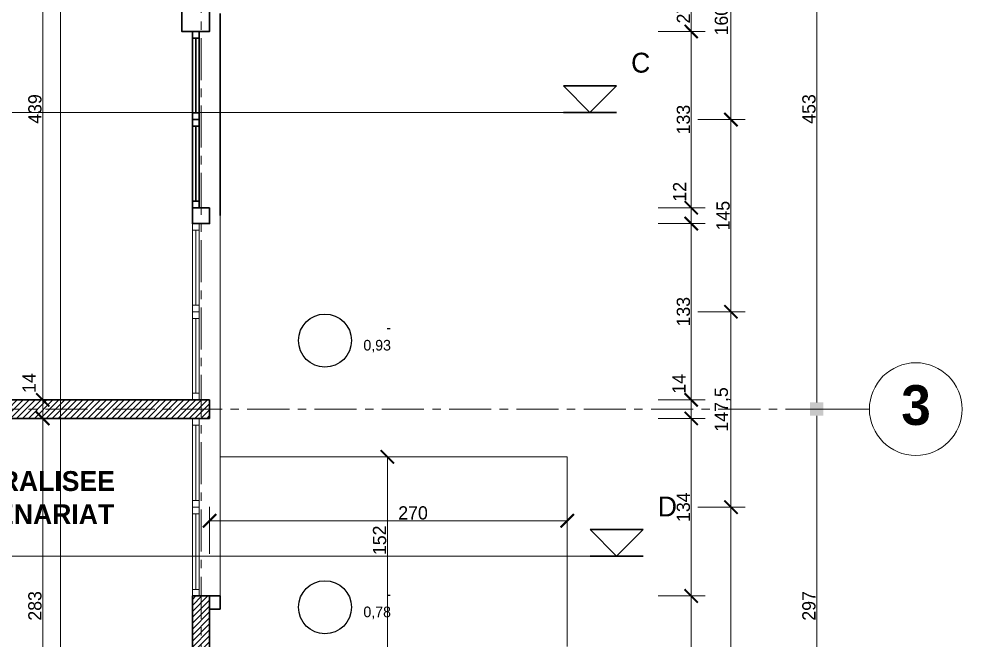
# Model space of a CAD drawing. Header units: centimetres. Extents: x -15293 to 11572, y -4790 to 2619.
# Drawn here: x -1136 to -424, y 11 to 480 of the extents above; entities that cross this region are included whole.
import ezdxf

# ---------------------------------------------------------------- set-up
doc = ezdxf.new("R2010")
doc.units = ezdxf.units.CM
doc.linetypes.add('CENTER', pattern=[50.8, 31.75, -6.35, 6.35, -6.35])
doc.layers.get('0').update_dxf_attribs({"lineweight": 0})
for name, color, linetype in [('Hachure mur', 7, 'Continuous'), ('Ligne de Coupe', 4, 'Continuous'), ('TSJ_COTATION', 144, 'Continuous'), ('TSJ_TEXTE', 6, 'Continuous')]:
    doc.layers.add(name, color=color, linetype=linetype)
for name, color, linetype, lineweight in [('Partie coupée', 7, 'Continuous', 30), ('Poteaux', 7, 'Continuous', 30), ('TSJ_MENUISERIE', 150, 'Continuous', 15), ('TSJ_MUR', 1, 'Continuous', 30), ('TSJ_VUE', 5, 'Continuous', 13)]:
    doc.layers.add(name, color=color, linetype=linetype, lineweight=lineweight)
doc.layers.add('TSJ_AXE', color=7, linetype='CENTER', lineweight=0, true_color=0xb80000)
doc.layers.add('TSJ_DEPOSE', color=7, linetype='Continuous', lineweight=30, true_color=0xff8a8a)
doc.styles.get("Standard").update_dxf_attribs({"font": 'GOTHIC.TTF'})
doc.dimstyles.new('Axe cotation', dxfattribs={"dimtxt": 10, "dimasz": 10, "dimexe": 10.625, "dimexo": 5, "dimtad": 1, "dimtxsty": 'Standard', "dimblk": 'BOXFILLED', "dimcen": 8, "dimadec": 0, "dimazin": 0, "dimtfac": 1, "dimtmove": 0, "dimatfit": 3, "dimldrblk": 'BOXFILLED', "dimfxl": 1, "dimlwd": 9, "dimlwe": 9, "dimarcsym": 0})
doc.dimstyles.new('ISO-25', dxfattribs={"dimtxt": 10, "dimasz": 10, "dimexe": 10.625, "dimexo": 5, "dimtad": 1, "dimtxsty": 'Standard', "dimblk": 'ARCHTICK', "dimcen": 8, "dimadec": 0, "dimazin": 0, "dimtfac": 1, "dimtmove": 0, "dimatfit": 3, "dimldrblk": 'ARCHTICK', "dimfxl": 25, "dimfxlon": 1, "dimlwd": 9, "dimlwe": 9, "dimarcsym": 0})

# ---------------------------------------------------------------- blocks, each defined once
blk = doc.blocks.new('_ArchTick')
at = {"color": 0, "linetype": 'ByBlock', "const_width": 0.15}
blk.add_lwpolyline([(-0.5, -0.5), (0.5, 0.5)], dxfattribs=at)
blk = doc.blocks.new('*D97')
at = {"layer": 'Defpoints', "color": 0, "transparency": 16777216}
for p in [(-1305.34, 630.99), (-1305.34, 191.99), (-1117.85, 191.99)]:
    blk.add_point(p, dxfattribs=at)
at = {"layer": 'TSJ_COTATION', "color": 0, "lineweight": 9, "transparency": 16777216}
for p, q in [((-1142.85, 630.99), (-1107.22, 630.99)), ((-1117.85, 630.99), (-1117.85, 191.99)), ((-1142.85, 191.99), (-1107.22, 191.99))]:
    blk.add_line(p, q, dxfattribs=at)
at = {"layer": 'TSJ_COTATION', "color": 0, "lineweight": 9, "transparency": 16777216, "xscale": 10, "yscale": 10, "zscale": 10}
for p, rotation in [((-1117.85, 630.99), 90), ((-1117.85, 191.99), 270)]:
    blk.add_blockref('_ArchTick', p, dxfattribs=dict(at, rotation=rotation))
at = {"layer": 'TSJ_COTATION', "color": 0, "transparency": 16777216, "insert": (-1123.72, 411.49), "char_height": 10, "attachment_point": 5, "rotation": 90}
blk.add_mtext('439', dxfattribs=at)
blk = doc.blocks.new('*D98')
at = {"layer": 'Defpoints', "color": 0, "transparency": 16777216}
for p in [(-1305.34, 191.99), (-1117.85, 177.99), (-1090.13, 177.99)]:
    blk.add_point(p, dxfattribs=at)
at = {"layer": 'TSJ_COTATION', "color": 0, "lineweight": 9, "transparency": 16777216}
for p, q in [((-1142.85, 191.99), (-1107.22, 191.99)), ((-1117.85, 191.99), (-1117.85, 177.99)), ((-1095.13, 177.99), (-1128.47, 177.99))]:
    blk.add_line(p, q, dxfattribs=at)
at = {"layer": 'TSJ_COTATION', "color": 0, "lineweight": 9, "transparency": 16777216, "xscale": 10, "yscale": 10, "zscale": 10}
for p, rotation in [((-1117.85, 191.99), 90), ((-1117.85, 177.99), 270)]:
    blk.add_blockref('_ArchTick', p, dxfattribs=dict(at, rotation=rotation))
at = {"layer": 'TSJ_COTATION', "color": 0, "transparency": 16777216, "insert": (-1128.14, 204.69), "char_height": 10, "attachment_point": 5, "rotation": 90}
blk.add_mtext('14', dxfattribs=at)
blk = doc.blocks.new('*D135')
at = {"layer": 'Defpoints', "color": 0, "transparency": 16777216}
for p in [(-999.84, 563.99), (-999.84, 403.49), (-598.24, 403.49)]:
    blk.add_point(p, dxfattribs=at)
at = {"layer": 'TSJ_COTATION', "color": 0, "lineweight": 9, "transparency": 16777216}
for p, q in [((-623.24, 563.99), (-587.62, 563.99)), ((-598.24, 563.99), (-598.24, 403.49)), ((-623.24, 403.49), (-587.62, 403.49))]:
    blk.add_line(p, q, dxfattribs=at)
at = {"layer": 'TSJ_COTATION', "color": 0, "lineweight": 9, "transparency": 16777216, "xscale": 10, "yscale": 10, "zscale": 10}
for p, rotation in [((-598.24, 563.99), 90), ((-598.24, 403.49), 270)]:
    blk.add_blockref('_ArchTick', p, dxfattribs=dict(at, rotation=rotation))
at = {"layer": 'TSJ_COTATION', "color": 0, "transparency": 16777216, "insert": (-604.58, 483.74), "char_height": 10, "attachment_point": 5, "rotation": 90}
blk.add_mtext('160,5', dxfattribs=at)
blk = doc.blocks.new('*D136')
at = {"layer": 'Defpoints', "color": 0, "transparency": 16777216}
for p in [(-999.84, 403.49), (-999.84, 258.49), (-598.24, 258.49)]:
    blk.add_point(p, dxfattribs=at)
at = {"layer": 'TSJ_COTATION', "color": 0, "lineweight": 9, "transparency": 16777216}
for p, q in [((-623.24, 403.49), (-587.62, 403.49)), ((-598.24, 403.49), (-598.24, 258.49)), ((-623.24, 258.49), (-587.62, 258.49))]:
    blk.add_line(p, q, dxfattribs=at)
at = {"layer": 'TSJ_COTATION', "color": 0, "lineweight": 9, "transparency": 16777216, "xscale": 10, "yscale": 10, "zscale": 10}
for p, rotation in [((-598.24, 403.49), 90), ((-598.24, 258.49), 270)]:
    blk.add_blockref('_ArchTick', p, dxfattribs=dict(at, rotation=rotation))
at = {"layer": 'TSJ_COTATION', "color": 0, "transparency": 16777216, "insert": (-604.12, 330.99), "char_height": 10, "attachment_point": 5, "rotation": 90}
blk.add_mtext('145', dxfattribs=at)
blk = doc.blocks.new('*D137')
at = {"layer": 'Defpoints', "color": 0, "transparency": 16777216}
for p in [(-999.84, 258.49), (-999.84, 110.99), (-598.24, 110.99)]:
    blk.add_point(p, dxfattribs=at)
at = {"layer": 'TSJ_COTATION', "color": 0, "lineweight": 9, "transparency": 16777216}
for p, q in [((-623.24, 258.49), (-587.62, 258.49)), ((-598.24, 258.49), (-598.24, 110.99)), ((-623.24, 110.99), (-587.62, 110.99))]:
    blk.add_line(p, q, dxfattribs=at)
at = {"layer": 'TSJ_COTATION', "color": 0, "lineweight": 9, "transparency": 16777216, "xscale": 10, "yscale": 10, "zscale": 10}
for p, rotation in [((-598.24, 258.49), 90), ((-598.24, 110.99), 270)]:
    blk.add_blockref('_ArchTick', p, dxfattribs=dict(at, rotation=rotation))
at = {"layer": 'TSJ_COTATION', "color": 0, "transparency": 16777216, "insert": (-604.58, 184.74), "char_height": 10, "attachment_point": 5, "rotation": 90}
blk.add_mtext('147,5', dxfattribs=at)
blk = doc.blocks.new('*D138')
at = {"layer": 'Defpoints', "color": 0, "transparency": 16777216}
for p in [(-999.84, 110.99), (-598.24, -274.77), (-596.59, -274.77)]:
    blk.add_point(p, dxfattribs=at)
at = {"layer": 'TSJ_COTATION', "color": 0, "lineweight": 9, "transparency": 16777216}
for p, q in [((-623.24, 110.99), (-587.62, 110.99)), ((-598.24, 110.99), (-598.24, -274.77)), ((-598.24, -274.77), (-608.87, -274.77))]:
    blk.add_line(p, q, dxfattribs=at)
at = {"layer": 'TSJ_COTATION', "color": 0, "lineweight": 9, "transparency": 16777216, "xscale": 10, "yscale": 10, "zscale": 10}
for p, rotation in [((-598.24, 110.99), 90), ((-598.24, -274.77), 270)]:
    blk.add_blockref('_ArchTick', p, dxfattribs=dict(at, rotation=rotation))
at = {"layer": 'TSJ_COTATION', "color": 0, "transparency": 16777216, "insert": (-604.58, -81.89), "char_height": 10, "attachment_point": 5, "rotation": 90}
blk.add_mtext('385,76', dxfattribs=at)
blk = doc.blocks.new('*D141')
at = {"layer": 'Defpoints', "color": 0, "transparency": 16777216}
for p in [(-991.84, 496.99), (-991.84, 469.99), (-628.24, 469.99)]:
    blk.add_point(p, dxfattribs=at)
at = {"layer": 'TSJ_COTATION', "color": 0, "lineweight": 9, "transparency": 16777216}
for p, q in [((-653.24, 496.99), (-617.62, 496.99)), ((-628.24, 496.99), (-628.24, 469.99)), ((-653.24, 469.99), (-617.62, 469.99))]:
    blk.add_line(p, q, dxfattribs=at)
at = {"layer": 'TSJ_COTATION', "color": 0, "lineweight": 9, "transparency": 16777216, "xscale": 10, "yscale": 10, "zscale": 10}
for p, rotation in [((-628.24, 496.99), 90), ((-628.24, 469.99), 270)]:
    blk.add_blockref('_ArchTick', p, dxfattribs=dict(at, rotation=rotation))
at = {"layer": 'TSJ_COTATION', "color": 0, "transparency": 16777216, "insert": (-634.12, 483.49), "char_height": 10, "attachment_point": 5, "rotation": 90}
blk.add_mtext('27', dxfattribs=at)
blk = doc.blocks.new('*D142')
at = {"layer": 'Defpoints', "color": 0, "transparency": 16777216}
for p in [(-991.84, 469.99), (-991.84, 336.99), (-628.24, 336.99)]:
    blk.add_point(p, dxfattribs=at)
at = {"layer": 'TSJ_COTATION', "color": 0, "lineweight": 9, "transparency": 16777216}
for p, q in [((-653.24, 469.99), (-617.62, 469.99)), ((-628.24, 469.99), (-628.24, 336.99)), ((-653.24, 336.99), (-617.62, 336.99))]:
    blk.add_line(p, q, dxfattribs=at)
at = {"layer": 'TSJ_COTATION', "color": 0, "lineweight": 9, "transparency": 16777216, "xscale": 10, "yscale": 10, "zscale": 10}
for p, rotation in [((-628.24, 469.99), 90), ((-628.24, 336.99), 270)]:
    blk.add_blockref('_ArchTick', p, dxfattribs=dict(at, rotation=rotation))
at = {"layer": 'TSJ_COTATION', "color": 0, "transparency": 16777216, "insert": (-634.12, 403.49), "char_height": 10, "attachment_point": 5, "rotation": 90}
blk.add_mtext('133', dxfattribs=at)
blk = doc.blocks.new('*D143')
at = {"layer": 'Defpoints', "color": 0, "transparency": 16777216}
for p in [(-991.84, 336.99), (-991.84, 324.99), (-628.24, 324.99)]:
    blk.add_point(p, dxfattribs=at)
at = {"layer": 'TSJ_COTATION', "color": 0, "lineweight": 9, "transparency": 16777216}
for p, q in [((-653.24, 336.99), (-617.62, 336.99)), ((-628.24, 336.99), (-628.24, 324.99)), ((-653.24, 324.99), (-617.62, 324.99))]:
    blk.add_line(p, q, dxfattribs=at)
at = {"layer": 'TSJ_COTATION', "color": 0, "lineweight": 9, "transparency": 16777216, "xscale": 10, "yscale": 10, "zscale": 10}
for p, rotation in [((-628.24, 336.99), 90), ((-628.24, 324.99), 270)]:
    blk.add_blockref('_ArchTick', p, dxfattribs=dict(at, rotation=rotation))
at = {"layer": 'TSJ_COTATION', "color": 0, "transparency": 16777216, "insert": (-637, 349.02), "char_height": 10, "attachment_point": 5, "rotation": 90}
blk.add_mtext('12', dxfattribs=at)
blk = doc.blocks.new('*D144')
at = {"layer": 'Defpoints', "color": 0, "transparency": 16777216}
for p in [(-991.84, 324.99), (-991.84, 191.99), (-628.24, 191.99)]:
    blk.add_point(p, dxfattribs=at)
at = {"layer": 'TSJ_COTATION', "color": 0, "lineweight": 9, "transparency": 16777216}
for p, q in [((-653.24, 324.99), (-617.62, 324.99)), ((-628.24, 324.99), (-628.24, 191.99)), ((-653.24, 191.99), (-617.62, 191.99))]:
    blk.add_line(p, q, dxfattribs=at)
at = {"layer": 'TSJ_COTATION', "color": 0, "lineweight": 9, "transparency": 16777216, "xscale": 10, "yscale": 10, "zscale": 10}
for p, rotation in [((-628.24, 324.99), 90), ((-628.24, 191.99), 270)]:
    blk.add_blockref('_ArchTick', p, dxfattribs=dict(at, rotation=rotation))
at = {"layer": 'TSJ_COTATION', "color": 0, "transparency": 16777216, "insert": (-634.12, 258.49), "char_height": 10, "attachment_point": 5, "rotation": 90}
blk.add_mtext('133', dxfattribs=at)
blk = doc.blocks.new('*D145')
at = {"layer": 'Defpoints', "color": 0, "transparency": 16777216}
for p in [(-991.84, 191.99), (-991.84, 177.99), (-628.24, 177.99)]:
    blk.add_point(p, dxfattribs=at)
at = {"layer": 'TSJ_COTATION', "color": 0, "lineweight": 9, "transparency": 16777216}
for p, q in [((-653.24, 191.99), (-617.62, 191.99)), ((-628.24, 191.99), (-628.24, 177.99)), ((-653.24, 177.99), (-617.62, 177.99))]:
    blk.add_line(p, q, dxfattribs=at)
at = {"layer": 'TSJ_COTATION', "color": 0, "lineweight": 9, "transparency": 16777216, "xscale": 10, "yscale": 10, "zscale": 10}
for p, rotation in [((-628.24, 191.99), 90), ((-628.24, 177.99), 270)]:
    blk.add_blockref('_ArchTick', p, dxfattribs=dict(at, rotation=rotation))
at = {"layer": 'TSJ_COTATION', "color": 0, "transparency": 16777216, "insert": (-637.53, 204.08), "char_height": 10, "attachment_point": 5, "rotation": 90}
blk.add_mtext('14', dxfattribs=at)
blk = doc.blocks.new('*D146')
at = {"layer": 'Defpoints', "color": 0, "transparency": 16777216}
for p in [(-991.84, 177.99), (-983.84, 43.99), (-628.24, 43.99)]:
    blk.add_point(p, dxfattribs=at)
at = {"layer": 'TSJ_COTATION', "color": 0, "lineweight": 9, "transparency": 16777216}
for p, q in [((-653.24, 177.99), (-617.62, 177.99)), ((-628.24, 177.99), (-628.24, 43.99)), ((-653.24, 43.99), (-617.62, 43.99))]:
    blk.add_line(p, q, dxfattribs=at)
at = {"layer": 'TSJ_COTATION', "color": 0, "lineweight": 9, "transparency": 16777216, "xscale": 10, "yscale": 10, "zscale": 10}
for p, rotation in [((-628.24, 177.99), 90), ((-628.24, 43.99), 270)]:
    blk.add_blockref('_ArchTick', p, dxfattribs=dict(at, rotation=rotation))
at = {"layer": 'TSJ_COTATION', "color": 0, "transparency": 16777216, "insert": (-634.12, 110.99), "char_height": 10, "attachment_point": 5, "rotation": 90}
blk.add_mtext('134', dxfattribs=at)
blk = doc.blocks.new('*D147')
at = {"layer": 'Defpoints', "color": 0, "transparency": 16777216}
for p in [(-983.84, 43.99), (-991.84, -203.01), (-628.24, -203.01)]:
    blk.add_point(p, dxfattribs=at)
at = {"layer": 'TSJ_COTATION', "color": 0, "lineweight": 9, "transparency": 16777216}
for p, q in [((-653.24, 43.99), (-617.62, 43.99)), ((-628.24, 43.99), (-628.24, -203.01)), ((-653.24, -203.01), (-617.62, -203.01))]:
    blk.add_line(p, q, dxfattribs=at)
at = {"layer": 'TSJ_COTATION', "color": 0, "lineweight": 9, "transparency": 16777216, "xscale": 10, "yscale": 10, "zscale": 10}
for p, rotation in [((-628.24, 43.99), 90), ((-628.24, -203.01), 270)]:
    blk.add_blockref('_ArchTick', p, dxfattribs=dict(at, rotation=rotation))
at = {"layer": 'TSJ_COTATION', "color": 0, "transparency": 16777216, "insert": (-634.12, -79.51), "char_height": 10, "attachment_point": 5, "rotation": 90}
blk.add_mtext('247', dxfattribs=at)
blk = doc.blocks.new('*D152')
at = {"layer": 'Defpoints', "color": 0, "transparency": 16777216}
for p in [(-1090.13, 177.99), (-1117.85, -105.01), (-1015.63, -105.01)]:
    blk.add_point(p, dxfattribs=at)
at = {"layer": 'TSJ_COTATION', "color": 0, "lineweight": 9, "transparency": 16777216}
for p, q in [((-1095.13, 177.99), (-1128.47, 177.99)), ((-1117.85, 177.99), (-1117.85, -105.01)), ((-1092.85, -105.01), (-1128.47, -105.01))]:
    blk.add_line(p, q, dxfattribs=at)
at = {"layer": 'TSJ_COTATION', "color": 0, "lineweight": 9, "transparency": 16777216, "xscale": 10, "yscale": 10, "zscale": 10}
for p, rotation in [((-1117.85, 177.99), 90), ((-1117.85, -105.01), 270)]:
    blk.add_blockref('_ArchTick', p, dxfattribs=dict(at, rotation=rotation))
at = {"layer": 'TSJ_COTATION', "color": 0, "transparency": 16777216, "insert": (-1123.72, 36.49), "char_height": 10, "attachment_point": 5, "rotation": 90}
blk.add_mtext('283', dxfattribs=at)
blk = doc.blocks.new('_BoxFilled')
at = {"color": 0, "linetype": 'ByBlock', "lineweight": -2}
blk.add_line((-0.5, 0), (-1, 0), dxfattribs=at)
at = {"color": 0, "linetype": 'ByBlock'}
blk.add_solid([(-0.5, 0.5), (0.5, 0.5), (-0.5, -0.5), (0.5, -0.5)], dxfattribs=at)
blk = doc.blocks.new('*D366')
at = {"layer": 'Defpoints', "color": 0, "linetype": 'ByBlock', "transparency": 16777216}
for p in [(-493.69, 637.99), (-533.45, 184.99), (-493.69, 184.99)]:
    blk.add_point(p, dxfattribs=at)
at = {"layer": 'TSJ_AXE', "color": 0, "linetype": 'ByBlock', "lineweight": 9, "transparency": 16777216}
for p, q in [((-498.69, 637.99), (-544.07, 637.99)), ((-533.45, 627.99), (-533.45, 194.99)), ((-498.69, 184.99), (-544.07, 184.99))]:
    blk.add_line(p, q, dxfattribs=at)
at = {"layer": 'TSJ_AXE', "color": 0, "linetype": 'ByBlock', "lineweight": 9, "transparency": 16777216, "xscale": 10, "yscale": 10, "zscale": 10}
for p, rotation in [((-533.45, 637.99), 90), ((-533.45, 184.99), 270)]:
    blk.add_blockref('_BoxFilled', p, dxfattribs=dict(at, rotation=rotation))
at = {"layer": 'TSJ_AXE', "color": 0, "linetype": 'ByBlock', "transparency": 16777216, "insert": (-539.32, 411.49), "char_height": 10, "attachment_point": 5, "rotation": 90}
blk.add_mtext('453', dxfattribs=at)
blk = doc.blocks.new('*D367')
at = {"layer": 'Defpoints', "color": 0, "linetype": 'ByBlock', "transparency": 16777216}
for p in [(-493.69, 184.99), (-533.45, -112.01), (-493.69, -112.01)]:
    blk.add_point(p, dxfattribs=at)
at = {"layer": 'TSJ_AXE', "color": 0, "linetype": 'ByBlock', "lineweight": 9, "transparency": 16777216}
for p, q in [((-498.69, 184.99), (-544.07, 184.99)), ((-533.45, 174.99), (-533.45, -102.01)), ((-498.69, -112.01), (-544.07, -112.01))]:
    blk.add_line(p, q, dxfattribs=at)
at = {"layer": 'TSJ_AXE', "color": 0, "linetype": 'ByBlock', "lineweight": 9, "transparency": 16777216, "xscale": 10, "yscale": 10, "zscale": 10}
for p, rotation in [((-533.45, 184.99), 90), ((-533.45, -112.01), 270)]:
    blk.add_blockref('_BoxFilled', p, dxfattribs=dict(at, rotation=rotation))
at = {"layer": 'TSJ_AXE', "color": 0, "linetype": 'ByBlock', "transparency": 16777216, "insert": (-539.32, 36.49), "char_height": 10, "attachment_point": 5, "rotation": 90}
blk.add_mtext('297', dxfattribs=at)
blk = doc.blocks.new('*D484')
at = {"layer": 'Defpoints', "color": 0, "transparency": 16777216}
for p in [(-857.62, 148.99), (-721.84, 148.99), (-772.1, -3.01)]:
    blk.add_point(p, dxfattribs=at)
at = {"layer": 'TSJ_COTATION', "color": 0, "lineweight": 9, "transparency": 16777216}
for p, q in [((-832.62, 148.99), (-868.24, 148.99)), ((-857.62, -3.01), (-857.62, 148.99)), ((-832.62, -3.01), (-868.24, -3.01))]:
    blk.add_line(p, q, dxfattribs=at)
at = {"layer": 'TSJ_COTATION', "color": 0, "lineweight": 9, "transparency": 16777216, "xscale": 10, "yscale": 10, "zscale": 10}
for p, rotation in [((-857.62, 148.99), 90), ((-857.62, -3.01), 270)]:
    blk.add_blockref('_ArchTick', p, dxfattribs=dict(at, rotation=rotation))
at = {"layer": 'TSJ_COTATION', "color": 0, "transparency": 16777216, "insert": (-863.49, 72.99), "char_height": 10, "attachment_point": 5, "rotation": 90}
blk.add_mtext('       152', dxfattribs=at)
blk = doc.blocks.new('*D485')
at = {"layer": 'Defpoints', "color": 0, "transparency": 16777216}
for p in [(-721.84, 148.99), (-991.84, 100.74), (-991.84, 43.99)]:
    blk.add_point(p, dxfattribs=at)
at = {"layer": 'TSJ_COTATION', "color": 0, "lineweight": 9, "transparency": 16777216}
for p, q in [((-721.84, 125.74), (-721.84, 90.12)), ((-991.84, 75.74), (-991.84, 111.37)), ((-721.84, 100.74), (-991.84, 100.74))]:
    blk.add_line(p, q, dxfattribs=at)
at = {"layer": 'TSJ_COTATION', "color": 0, "lineweight": 9, "transparency": 16777216, "xscale": 10, "yscale": 10, "zscale": 10, "rotation": 180}
blk.add_blockref('_ArchTick', (-991.84, 100.74), dxfattribs=at)
at = {"layer": 'TSJ_COTATION', "color": 0, "lineweight": 9, "transparency": 16777216, "xscale": 10, "yscale": 10, "zscale": 10}
blk.add_blockref('_ArchTick', (-721.84, 100.74), dxfattribs=at)
at = {"layer": 'TSJ_COTATION', "color": 0, "transparency": 16777216, "insert": (-856.84, 106.62), "char_height": 10, "attachment_point": 5}
blk.add_mtext('          270', dxfattribs=at)

msp = doc.modelspace()

# ---------------------------------------------------------------- hatches: boundary and pattern name
at = {"layer": 'Hachure mur', "lineweight": 0, "true_color": 0xc7c8ca}
h = msp.add_hatch(dxfattribs=at)
h.set_pattern_fill('ANSI31', color=9)
h.paths.add_polyline_path([(-1512.837, 644.989), (-1512.837, 496.489), (-1498.837, 496.489), (-1498.837, 630.989), (-991.837, 630.989), (-991.837, 644.989), (-1469.837, 644.989), (-1469.837, 669.989), (-1473.405, 669.989), (-1474.905, 684.131), (-1476.905, 655.847), (-1478.405, 669.989), (-1483.837, 669.989), (-1483.837, 644.989)])
h.paths.add_polyline_path([(-1512.837, 469.989), (-1512.837, 383.989), (-1498.837, 383.989), (-1498.837, 469.989)])
h.paths.add_polyline_path([(-1498.837, 289.989), (-1512.837, 289.989), (-1512.837, 4.989), (-1498.837, 4.989), (-1498.837, 177.989), (-991.837, 177.989), (-991.837, 191.989), (-1498.837, 191.989)])
h.paths.add_polyline_path([(-1004.837, 43.989), (-1004.837, -105.011), (-1498.837, -105.011), (-1498.837, -85.011), (-1512.837, -85.011), (-1512.837, -563.011), (-1498.837, -563.011), (-1498.837, -401.011), (-1004.837, -401.011), (-1004.837, -542.011), (-991.837, -542.011), (-991.837, -303.011), (-1004.837, -303.011), (-1004.837, -387.011), (-1498.837, -387.011), (-1498.837, -119.011), (-1004.837, -119.011), (-1004.837, -203.011), (-991.837, -203.011), (-991.837, 43.989)])
h.paths.add_polyline_path([(-1579.143, -1545.525), (-1584.068, -1532.382), (-1658.627, -1566.495), (-1655.714, -1572.859), (-1583.879, -1539.994), (-1580.291, -1546.05)])
h.paths.add_polyline_path([(-1262.263, -1392.849), (-1264.5, -1386.175), (-1497.947, -1492.981), (-1497.947, -1389.011), (-1512.837, -1389.011), (-1512.837, -1499.793), (-1582.92, -1531.857), (-1579.332, -1537.913)])
h.paths.add_polyline_path([(-1178.837, -1328.007), (-1191.947, -1327.08), (-1191.947, -1352.981), (-1263.352, -1385.65), (-1256.627, -1397.969), (-1255.479, -1397.443), (-1257.716, -1390.769), (-1185.878, -1357.902), (-1185.878, -1330.008), (-1178.837, -1329.262)])
h.paths.add_polyline_path([(-1092.832, -1294.011), (-1091.842, -1280.011), (-1178.837, -1280.011), (-1178.837, -1235.011), (-1192.837, -1235.011), (-1192.837, -1248.011), (-1498.837, -1269.011), (-1498.837, -1254.011), (-1512.837, -1254.011), (-1512.837, -1299.011), (-1497.947, -1299.011), (-1497.947, -1281.981), (-1191.947, -1260.981), (-1191.947, -1325.652), (-1185.882, -1325.009), (-1185.837, -1287.011), (-1094.837, -1287.011), (-1094.095, -1294.011)])
h.paths.add_polyline_path([(-1090.58, -1280.011), (-1089.837, -1287.011), (-991.837, -1287.011), (-991.837, -675.011), (-1498.837, -675.011), (-1498.837, -657.011), (-1512.837, -657.011), (-1512.837, -1015.011), (-1498.837, -1015.011), (-1498.837, -689.011), (-1005.837, -689.011), (-1005.837, -1128.011), (-1498.837, -1128.011), (-1498.837, -1105.011), (-1512.837, -1105.011), (-1512.837, -1164.011), (-1498.837, -1164.011), (-1498.837, -1142.011), (-1192.837, -1142.011), (-1192.837, -1165.011), (-1178.837, -1165.011), (-1178.837, -1142.011), (-1005.837, -1142.011), (-1005.837, -1280.011)])

# ---------------------------------------------------------------- linework, layer by layer
at = {"layer": 'Ligne de Coupe', "lineweight": 0}
for p, q in [((-1104.441, -1320.416), (-1104.441, 763.989)), ((-704.757, 408.95), (-1180.131, 408.95)), ((-704.609, 74.031), (-1180.131, 74.031))]:
    msp.add_line(p, q, dxfattribs=at)
at = {"layer": 'Ligne de Coupe', "lineweight": 30}
for p, q in [((-684.757, 428.95), (-724.757, 428.95)), ((-724.757, 428.95), (-704.757, 408.95)), ((-684.757, 428.95), (-704.757, 408.95)), ((-684.757, 408.95), (-724.757, 408.95)), ((-664.609, 94.031), (-704.609, 94.031)), ((-704.609, 94.031), (-684.609, 74.031)), ((-664.609, 94.031), (-684.609, 74.031)), ((-664.609, 74.031), (-704.609, 74.031))]:
    msp.add_line(p, q, dxfattribs=at)
at = {"layer": 'Partie coupée'}
for p, q in [((-991.837, 43.989), (-983.837, 43.989)), ((-983.837, 43.989), (-983.837, 33.989)), ((-991.837, 33.989), (-983.837, 33.989))]:
    msp.add_line(p, q, dxfattribs=at)
at = {"layer": 'Poteaux'}
for points in [[(-991.837, 496.989), (-1012.837, 496.989), (-1012.837, 469.989), (-991.837, 469.989)], [(-991.837, 336.989), (-1004.837, 336.989), (-1004.837, 324.989), (-991.837, 324.989)]]:
    msp.add_lwpolyline(points, close=True, dxfattribs=at)
at = {"layer": 'TSJ_AXE'}
for p, q in [((-998.337, -1294.011), (-998.337, 894.208)), ((-1522.2, 184.989), (-493.693, 184.989))]:
    msp.add_line(p, q, dxfattribs=at)
at = {"layer": 'TSJ_AXE', "linetype": 'ByBlock'}
msp.add_circle((-458.693, 184.989), 35, dxfattribs=at)
at = {"layer": 'TSJ_COTATION'}
for centre in [(-904.744, 236.706), (-904.744, 35.44)]:
    msp.add_circle(centre, 20, dxfattribs=at)
at = {"layer": 'TSJ_DEPOSE'}
for p, q in [((-983.837, 483.489), (-983.837, 330.989)), ((-1004.837, 469.989), (-1004.837, 336.989)), ((-1002.337, 464.989), (-1002.337, 408.489)), ((-999.837, 408.489), (-999.837, 464.989)), ((-1002.337, 341.989), (-1002.337, 398.489)), ((-999.837, 398.489), (-999.837, 341.989))]:
    msp.add_line(p, q, dxfattribs=at)
for points in [[(-1004.837, 469.989), (-1004.837, 469.989), (-1004.837, 464.989), (-999.837, 464.989), (-999.837, 469.989)], [(-999.837, 336.989), (-999.837, 341.989), (-1004.837, 341.989), (-1004.837, 336.989)]]:
    msp.add_lwpolyline(points, dxfattribs=at)
for points in [[(-1004.837, 403.489), (-999.837, 403.489), (-999.837, 408.489), (-1004.837, 408.489)], [(-1004.837, 403.489), (-999.837, 403.489), (-999.837, 398.489), (-1004.837, 398.489)]]:
    msp.add_lwpolyline(points, close=True, dxfattribs=at)
at = {"layer": 'TSJ_MENUISERIE', "lineweight": 20}
for p, q in [((-1004.837, 324.989), (-1004.837, 191.989)), ((-1002.337, 319.989), (-1002.337, 263.489)), ((-999.837, 263.489), (-999.837, 319.989)), ((-1002.337, 196.989), (-1002.337, 253.489)), ((-999.837, 253.489), (-999.837, 196.989)), ((-1004.837, 177.989), (-1004.837, 43.989)), ((-1002.337, 172.989), (-1002.337, 115.989)), ((-999.837, 115.989), (-999.837, 172.989)), ((-1002.337, 48.989), (-1002.337, 105.989)), ((-999.837, 105.989), (-999.837, 48.989))]:
    msp.add_line(p, q, dxfattribs=at)
for points in [[(-1004.837, 324.989), (-1004.837, 324.989), (-1004.837, 319.989), (-999.837, 319.989), (-999.837, 324.989)], [(-999.837, 191.989), (-999.837, 196.989), (-1004.837, 196.989), (-1004.837, 191.989)], [(-1004.837, 177.989), (-1004.837, 172.989), (-999.837, 172.989), (-999.837, 177.989)]]:
    msp.add_lwpolyline(points, dxfattribs=at)
for points in [[(-1004.837, 258.489), (-999.837, 258.489), (-999.837, 263.489), (-1004.837, 263.489)], [(-1004.837, 258.489), (-999.837, 258.489), (-999.837, 253.489), (-1004.837, 253.489)], [(-1004.837, 115.989), (-999.837, 115.989), (-999.837, 110.989), (-1004.837, 110.989)], [(-1004.837, 110.989), (-999.837, 110.989), (-999.837, 105.989), (-1004.837, 105.989)], [(-1004.837, 43.989), (-999.837, 43.989), (-999.837, 48.989), (-1004.837, 48.989)]]:
    msp.add_lwpolyline(points, close=True, dxfattribs=at)
at = {"layer": 'TSJ_MUR'}
for p, q in [((-1498.837, 191.989), (-991.837, 191.989)), ((-991.837, 191.989), (-991.837, 177.989)), ((-1498.837, 177.989), (-991.837, 177.989)), ((-991.837, 43.989), (-1004.837, 43.989)), ((-1004.837, 43.989), (-1004.837, -105.011)), ((-991.837, 43.989), (-991.837, -203.011))]:
    msp.add_line(p, q, dxfattribs=at)
at = {"layer": 'TSJ_VUE', "lineweight": 9}
msp.add_line((-983.837, 43.989), (-983.837, 330.989), dxfattribs=at)
at = {"layer": 'TSJ_VUE'}
for p, q in [((-983.837, 148.989), (-721.837, 148.989)), ((-721.837, 148.989), (-721.837, 5.874))]:
    msp.add_line(p, q, dxfattribs=at)

# ---------------------------------------------------------------- texts
at = {"layer": 'Ligne de Coupe', "char_height": 15, "attachment_point": 3}
for s, insert in [('C', (-659.158, 453.94)), ('D', (-639.01, 119.021))]:
    msp.add_mtext_dynamic_manual_height_columns(s, width=37.39883, gutter_width=12.5, heights=[0], dxfattribs=dict(at, insert=insert))
at = {"layer": 'TSJ_AXE', "insert": (-469.644, 203.096), "char_height": 30, "attachment_point": 1}
msp.add_mtext_dynamic_manual_height_columns('{\\fCentury Gothic|b1|i0|c0|p34;3}', width=43.00473, gutter_width=12.5, heights=[0], dxfattribs=at)
at = {"layer": 'TSJ_COTATION', "char_height": 8, "attachment_point": 3}
for s, insert in [('\\pi-24,l32,t32;-   \\P0,93', (-854.937, 250.564)), ('\\pi-24,l32,t32;-   \\P0,78', (-854.937, 49.297))]:
    msp.add_mtext_dynamic_manual_height_columns(s, width=106.9004, gutter_width=12.5, heights=[0], dxfattribs=dict(at, insert=insert))
at = {"layer": 'TSJ_TEXTE', "insert": (-1277.901, 118.113), "char_height": 15, "attachment_point": 5}
msp.add_mtext_dynamic_manual_height_columns('{\\fCentury Gothic|b1|i0|c0|p34;SALLE DE COOPERATION DECENTRALISEE \\PET DU DEVELOPPEMENT DE PARTENARIAT}', width=1029.78165, gutter_width=12.5, heights=[75.178], dxfattribs=at)

# ---------------------------------------------------------------- dimensions: what is measured, and where the dimension line sits
at = {"layer": 'TSJ_AXE', "linetype": 'ByBlock'}
for base, p1, p2, picture, middle in [((-533.446, 184.989), (-493.693, 637.989), (-493.693, 184.989), '*D366', (-539.322, 411.489)), ((-533.446, -112.011), (-493.693, 184.989), (-493.693, -112.011), '*D367', (-539.322, 36.489))]:
    dim = msp.add_linear_dim(base=base, p1=p1, p2=p2, angle=90, dimstyle='Axe cotation', dxfattribs=at)
    dim.commit()
    dim.dimension.update_dxf_attribs({"geometry": picture, "text_midpoint": middle})
at = {"layer": 'TSJ_COTATION'}
for base, p1, p2, angle, picture, middle in [((-1117.848, 191.989), (-1305.337, 630.989), (-1305.337, 191.989), 90, '*D97', (-1123.725, 411.489)), ((-598.243, 403.489), (-999.837, 563.989), (-999.837, 403.489), 90, '*D135', (-604.579, 483.739)), ((-628.243, 469.989), (-991.837, 496.989), (-991.837, 469.989), 90, '*D141', (-634.12, 483.489)), ((-628.243, 336.989), (-991.837, 469.989), (-991.837, 336.989), 90, '*D142', (-634.12, 403.489)), ((-598.243, 258.489), (-999.837, 403.489), (-999.837, 258.489), 90, '*D136', (-604.12, 330.989)), ((-628.243, 191.989), (-991.837, 324.989), (-991.837, 191.989), 90, '*D144', (-634.12, 258.489)), ((-598.243, 110.989), (-999.837, 258.489), (-999.837, 110.989), 90, '*D137', (-604.579, 184.739)), ((-1117.848, -105.011), (-1090.126, 177.989), (-1015.633, -105.011), 270, '*D152', (-1123.725, 36.489)), ((-628.243, 43.989), (-991.837, 177.989), (-983.837, 43.989), 90, '*D146', (-634.12, 110.989)), ((-598.243, -274.767), (-999.837, 110.989), (-596.595, -274.767), 90, '*D138', (-604.579, -81.889)), ((-628.243, -203.011), (-983.837, 43.989), (-991.837, -203.011), 90, '*D147', (-634.12, -79.511))]:
    dim = msp.add_linear_dim(base=base, p1=p1, p2=p2, angle=angle, dimstyle='ISO-25', override={"dimtmove": 1}, dxfattribs=at)
    dim.commit()
    dim.dimension.update_dxf_attribs({"geometry": picture, "text_midpoint": middle})
for base, p1, p2, picture, middle in [((-628.243, 324.989), (-991.837, 336.989), (-991.837, 324.989), '*D143', (-631.249, 349.023)), ((-1117.848, 177.989), (-1305.337, 191.989), (-1090.126, 177.989), '*D98', (-1122.386, 204.689)), ((-628.243, 177.989), (-991.837, 191.989), (-991.837, 177.989), '*D145', (-631.776, 204.082))]:
    dim = msp.add_linear_dim(base=base, p1=p1, p2=p2, angle=90, dimstyle='ISO-25', override={"dimtmove": 1}, dxfattribs=at)
    dim.commit()
    dim.dimension.update_dxf_attribs({"geometry": picture, "text_midpoint": middle, "dimtype": 160})
dim = msp.add_linear_dim(base=(-857.616, 148.989), p1=(-772.1, -3.011), p2=(-721.837, 148.989), angle=90, text='       <>', dimstyle='ISO-25', override={"dimtmove": 1}, dxfattribs=at)
dim.commit()
dim.dimension.update_dxf_attribs({"geometry": '*D484', "text_midpoint": (-863.492, 72.989)})
dim = msp.add_linear_dim(base=(-991.837, 100.742), p1=(-721.837, 148.989), p2=(-991.837, 43.989), text='          <>', dimstyle='ISO-25', dxfattribs=at)
dim.commit()
dim.dimension.update_dxf_attribs({"geometry": '*D485', "text_midpoint": (-856.837, 106.618)})

doc.saveas('drawing.dxf')
